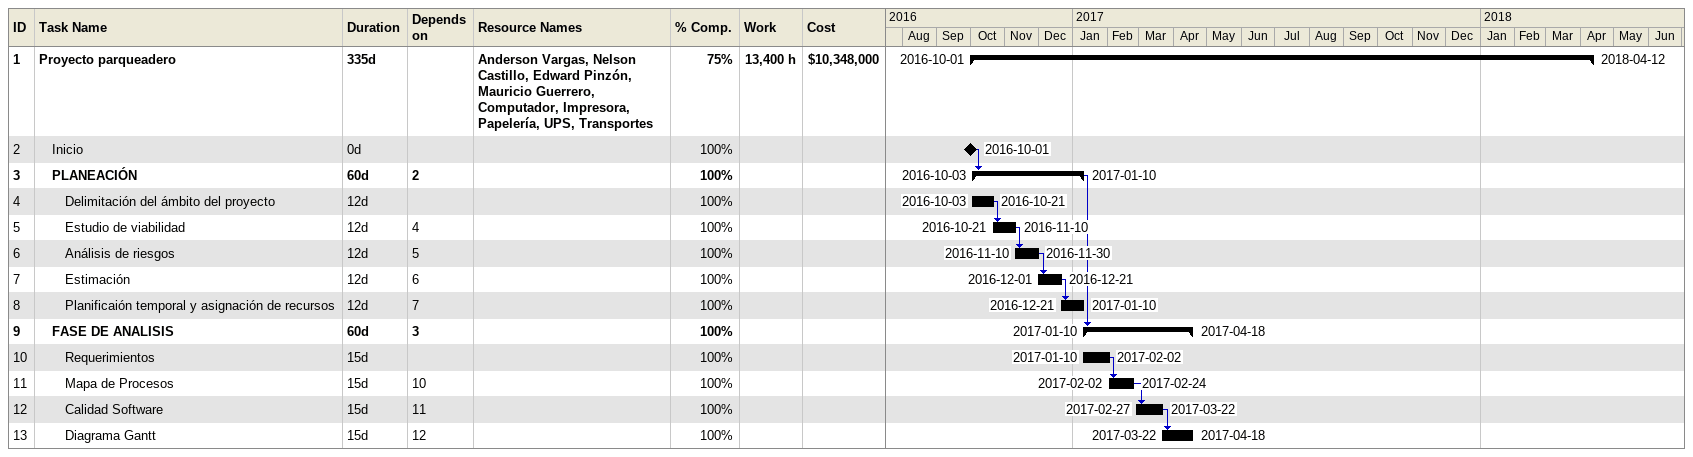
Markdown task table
| ID | Level | Task | Duration | Start | Finish | Predecessors | Resources | % complete | Work (h) | Cost ($) |
|---|---|---|---|---|---|---|---|---|---|---|
| 1 | 1 | **Proyecto parqueadero** | 335d | 2016-10-01 | 2018-04-12 |  | Anderson Vargas, Nelson Castillo, Edward Pinzón, Mauricio Guerrero, Computador, Impresora, Papelería, UPS, Transportes | 75 | 13400 | 10348000 |
| 2 | 2 | Inicio | 0d | 2016-10-01 | 2016-10-01 |  |  | 100 |  |  |
| 3 | 2 | **PLANEACIÓN** | 60d | 2016-10-03 | 2017-01-10 | 2 |  | 100 |  |  |
| 4 | 3 | Delimitación del ámbito del proyecto | 12d | 2016-10-03 | 2016-10-21 |  |  | 100 |  |  |
| 5 | 3 | Estudio de viabilidad | 12d | 2016-10-21 | 2016-11-10 | 4 |  | 100 |  |  |
| 6 | 3 | Análisis de riesgos | 12d | 2016-11-10 | 2016-11-30 | 5 |  | 100 |  |  |
| 7 | 3 | Estimación | 12d | 2016-12-01 | 2016-12-21 | 6 |  | 100 |  |  |
| 8 | 3 | Planificaión temporal y asignación de recursos | 12d | 2016-12-21 | 2017-01-10 | 7 |  | 100 |  |  |
| 9 | 2 | **FASE DE ANALISIS** | 60d | 2017-01-10 | 2017-04-18 | 3 |  | 100 |  |  |
| 10 | 3 | Requerimientos | 15d | 2017-01-10 | 2017-02-02 |  |  | 100 |  |  |
| 11 | 3 | Mapa de Procesos | 15d | 2017-02-02 | 2017-02-24 | 10 |  | 100 |  |  |
| 12 | 3 | Calidad Software | 15d | 2017-02-27 | 2017-03-22 | 11 |  | 100 |  |  |
| 13 | 3 | Diagrama Gantt | 15d | 2017-03-22 | 2017-04-18 | 12 |  | 100 |  |  |
